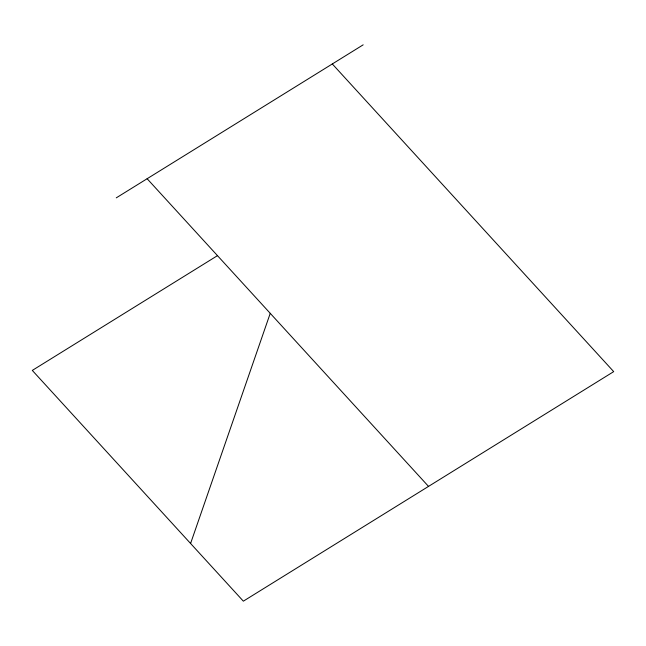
<?xml version="1.0" encoding="UTF-8"?>
<svg xmlns="http://www.w3.org/2000/svg" width="646" height="646" viewBox="0 0 646 646"><rect width="100%" height="100%" fill="white"/><g stroke="black" fill="none" stroke-linecap="round" stroke-linejoin="round"><path stroke-width="0.97" d="M190.586 543.48L270.238 313.334M116.264 197.854L363.173 44.832M217.476 255.646L32.3 370.416L243.348 601.168L613.7 371.628L332.31 63.962M147.126 178.724L428.524 486.398"/></g></svg>
